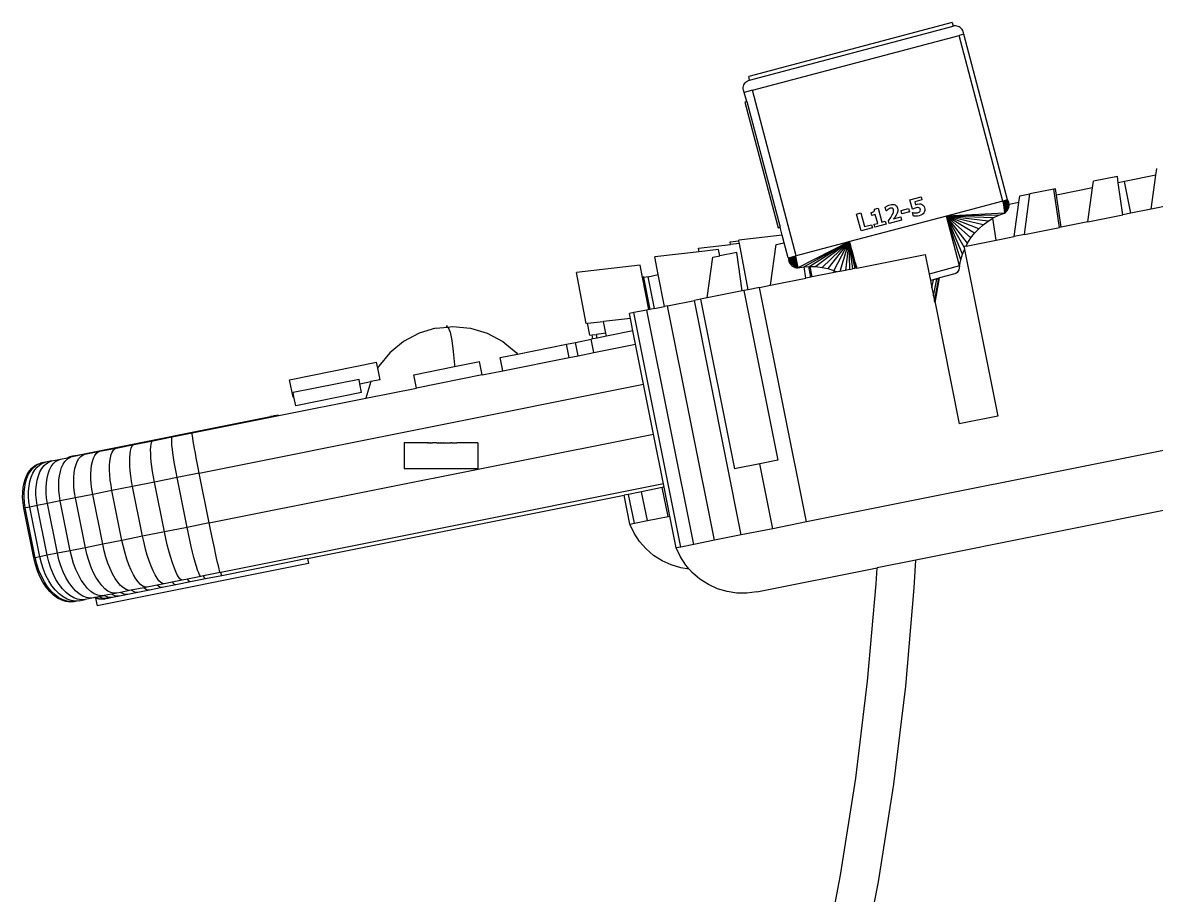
# Model space of a CAD drawing. Header units: centimetres. Extents: x 127 to 455, y 35 to 178.
# Drawn here: x 321.17 to 349.69, y 108.38 to 130.35 of the extents above; entities that cross this region are included whole.
import ezdxf

# ---------------------------------------------------------------- set-up
doc = ezdxf.new("R2010")
doc.units = ezdxf.units.CM
doc.layers.add('Edges', color=7, linetype='Continuous')

# ---------------------------------------------------------------- blocks, each defined once
blk = doc.blocks.new('Philips+Ultrasound+ls')
at = {"layer": 'Edges'}
for p, q in [((-34.045, 26.276), (-39.163, 24.919)), ((-34.045, 26.276), (-34.021, 26.186)), ((-39.139, 24.829), (-34.021, 26.186)), ((-33.99, 26.192), (-34.021, 26.186)), ((-33.958, 26.193), (-33.99, 26.192)), ((-33.925, 26.189), (-33.958, 26.193)), ((-33.894, 26.181), (-33.925, 26.189)), ((-33.865, 26.168), (-33.894, 26.181)), ((-33.752, 25.984), (-33.871, 25.953)), ((-33.838, 26.151), (-33.865, 26.168)), ((-33.813, 26.129), (-33.838, 26.151)), ((-33.792, 26.105), (-33.813, 26.129)), ((-33.776, 26.077), (-33.792, 26.105)), ((-33.763, 26.048), (-33.776, 26.077)), ((-33.755, 26.016), (-33.763, 26.048)), ((-33.752, 25.984), (-33.755, 26.016)), ((-32.649, 21.817), (-33.752, 25.984)), ((-39.069, 24.575), (-33.871, 25.953)), ((-32.767, 21.786), (-33.871, 25.953)), ((-39.198, 24.804), (-39.169, 24.819)), ((-39.169, 24.819), (-39.139, 24.829)), ((-39.139, 24.829), (-39.163, 24.919)), ((-39.299, 24.613), (-39.298, 24.646)), ((-39.295, 24.581), (-39.299, 24.613)), ((-39.298, 24.646), (-39.292, 24.677)), ((-39.286, 24.55), (-39.295, 24.581)), ((-39.292, 24.677), (-39.281, 24.708)), ((-39.273, 24.521), (-39.286, 24.55)), ((-39.281, 24.708), (-39.266, 24.736)), ((-39.069, 24.575), (-39.273, 24.521)), ((-39.266, 24.736), (-39.247, 24.762)), ((-39.247, 24.762), (-39.224, 24.785)), ((-39.224, 24.785), (-39.198, 24.804)), ((-37.965, 20.408), (-39.069, 24.575)), ((-39.212, 24.289), (-39.273, 24.521)), ((-39.212, 24.289), (-39.256, 24.278)), ((-39.256, 24.278), (-38.417, 21.113)), ((-39.212, 24.289), (-38.373, 21.125)), ((-28.918, 22.437), (-28.895, 22.607)), ((-30.514, 22.118), (-30.491, 22.287)), ((-29.887, 22.408), (-30.491, 22.287)), ((-29.864, 22.248), (-29.887, 22.408)), ((-29.709, 22.279), (-29.864, 22.248)), ((-29.747, 21.439), (-29.864, 22.248)), ((-28.918, 22.437), (-29.709, 22.279)), ((-29.549, 21.478), (-29.709, 22.279)), ((-29.037, 21.581), (-28.918, 22.437)), ((-32.34, 21.914), (-32.088, 21.965)), ((-32.227, 20.943), (-32.088, 21.965)), ((-32.088, 21.965), (-32.087, 21.968)), ((-31.483, 22.089), (-32.087, 21.968)), ((-31.482, 22.086), (-31.483, 22.089)), ((-31.443, 22.094), (-31.482, 22.086)), ((-31.343, 21.119), (-31.482, 22.086)), ((-31.42, 21.937), (-31.443, 22.094)), ((-30.514, 22.118), (-31.42, 21.937)), ((-30.631, 21.262), (-30.514, 22.118)), ((-35.674, 21.665), (-35.638, 21.682)), ((-35.638, 21.682), (-35.602, 21.694)), ((-35.602, 21.694), (-35.566, 21.701)), ((-35.566, 21.701), (-35.534, 21.703)), ((-35.534, 21.703), (-35.505, 21.699)), ((-35.505, 21.699), (-35.479, 21.691)), ((-35.479, 21.691), (-35.457, 21.677)), ((-35.107, 21.818), (-34.825, 21.893)), ((-35.043, 21.579), (-35.107, 21.818)), ((-34.804, 21.813), (-34.985, 21.764)), ((-34.985, 21.764), (-34.966, 21.694)), ((-34.966, 21.694), (-34.945, 21.7)), ((-34.945, 21.7), (-34.927, 21.705)), ((-34.927, 21.705), (-34.869, 21.714)), ((-34.869, 21.714), (-34.842, 21.713)), ((-34.842, 21.713), (-34.818, 21.708)), ((-34.825, 21.893), (-34.804, 21.813)), ((-34.818, 21.708), (-34.791, 21.695)), ((-34.791, 21.695), (-34.769, 21.676)), ((-32.767, 21.786), (-34.188, 21.409)), ((-32.786, 21.781), (-32.806, 21.776)), ((-32.767, 21.786), (-32.786, 21.781)), ((-32.649, 21.817), (-32.767, 21.786)), ((-32.757, 21.783), (-32.767, 21.786)), ((-32.762, 21.778), (-32.767, 21.786)), ((-32.762, 21.778), (-32.758, 21.777)), ((-32.657, 21.548), (-32.762, 21.778)), ((-32.678, 21.524), (-32.762, 21.778)), ((-32.64, 21.575), (-32.762, 21.778)), ((-32.701, 21.502), (-32.762, 21.778)), ((-32.762, 21.778), (-32.727, 21.484)), ((-32.758, 21.777), (-32.757, 21.783)), ((-32.627, 21.604), (-32.758, 21.777)), ((-32.618, 21.634), (-32.758, 21.777)), ((-32.757, 21.783), (-32.749, 21.783)), ((-32.612, 21.666), (-32.757, 21.783)), ((-32.632, 21.79), (-32.749, 21.783)), ((-32.621, 21.76), (-32.749, 21.783)), ((-32.735, 21.774), (-32.749, 21.783)), ((-32.735, 21.774), (-32.621, 21.76)), ((-32.611, 21.697), (-32.735, 21.774)), ((-32.614, 21.729), (-32.735, 21.774)), ((-32.632, 21.79), (-32.649, 21.817)), ((-32.621, 21.76), (-32.632, 21.79)), ((-32.614, 21.729), (-32.621, 21.76)), ((-32.611, 21.697), (-32.614, 21.729)), ((-32.612, 21.666), (-32.611, 21.697)), ((-32.362, 21.749), (-32.611, 21.697)), ((-32.479, 20.892), (-32.362, 21.749)), ((-32.362, 21.749), (-32.34, 21.914)), ((-31.304, 21.127), (-31.42, 21.937)), ((-28.543, 21.679), (-29.037, 21.581)), ((-34.188, 21.409), (-36.62, 20.765)), ((-36.446, 21.459), (-36.339, 21.487)), ((-36.332, 21.034), (-36.446, 21.459)), ((-36.339, 21.487), (-36.247, 21.143)), ((-36.085, 21.495), (-36.046, 21.508)), ((-36.066, 21.425), (-36.085, 21.495)), ((-35.977, 21.449), (-36.066, 21.425)), ((-36.046, 21.508), (-36.017, 21.524)), ((-36.017, 21.524), (-36.007, 21.536)), ((-36.007, 21.536), (-36.001, 21.548)), ((-36.001, 21.548), (-35.999, 21.563)), ((-36, 21.579), (-35.907, 21.604)), ((-35.999, 21.563), (-36, 21.579)), ((-35.916, 21.225), (-35.977, 21.449)), ((-35.907, 21.604), (-35.813, 21.252)), ((-35.725, 21.632), (-35.674, 21.665)), ((-35.7, 21.539), (-35.725, 21.632)), ((-35.692, 21.542), (-35.7, 21.539)), ((-35.679, 21.556), (-35.692, 21.542)), ((-35.658, 21.576), (-35.679, 21.556)), ((-35.632, 21.594), (-35.658, 21.576)), ((-35.602, 21.606), (-35.632, 21.594)), ((-35.573, 21.61), (-35.602, 21.606)), ((-35.59, 21.371), (-35.549, 21.439)), ((-35.548, 21.604), (-35.573, 21.61)), ((-35.549, 21.439), (-35.53, 21.477)), ((-35.53, 21.588), (-35.548, 21.604)), ((-35.519, 21.563), (-35.53, 21.588)), ((-35.53, 21.477), (-35.519, 21.508)), ((-35.515, 21.536), (-35.519, 21.563)), ((-35.519, 21.508), (-35.515, 21.536)), ((-35.45, 21.435), (-35.488, 21.376)), ((-35.457, 21.677), (-35.439, 21.658)), ((-35.426, 21.484), (-35.45, 21.435)), ((-35.439, 21.658), (-35.425, 21.634)), ((-35.412, 21.528), (-35.426, 21.484)), ((-35.425, 21.634), (-35.415, 21.606)), ((-35.415, 21.606), (-35.409, 21.568)), ((-35.409, 21.568), (-35.412, 21.528)), ((-35.327, 21.547), (-35.138, 21.597)), ((-35.306, 21.467), (-35.327, 21.547)), ((-35.116, 21.518), (-35.306, 21.467)), ((-35.138, 21.597), (-35.116, 21.518)), ((-35.034, 21.581), (-35.043, 21.579)), ((-35.041, 21.497), (-35.031, 21.5)), ((-35.016, 21.404), (-35.041, 21.497)), ((-34.997, 21.6), (-35.034, 21.581)), ((-35.031, 21.5), (-35.01, 21.494)), ((-34.955, 21.402), (-35.016, 21.404)), ((-35.01, 21.494), (-34.981, 21.489)), ((-34.953, 21.616), (-34.997, 21.6)), ((-34.981, 21.489), (-34.947, 21.488)), ((-34.916, 21.406), (-34.955, 21.402)), ((-34.917, 21.622), (-34.953, 21.616)), ((-34.947, 21.488), (-34.912, 21.493)), ((-34.897, 21.623), (-34.917, 21.622)), ((-34.871, 21.416), (-34.916, 21.406)), ((-34.912, 21.493), (-34.877, 21.507)), ((-34.878, 21.619), (-34.897, 21.623)), ((-34.858, 21.606), (-34.878, 21.619)), ((-34.877, 21.507), (-34.861, 21.517)), ((-34.83, 21.43), (-34.871, 21.416)), ((-34.861, 21.517), (-34.85, 21.53)), ((-34.85, 21.596), (-34.858, 21.606)), ((-34.845, 21.582), (-34.85, 21.596)), ((-34.85, 21.53), (-34.842, 21.553)), ((-34.842, 21.553), (-34.845, 21.582)), ((-34.798, 21.447), (-34.83, 21.43)), ((-34.773, 21.468), (-34.798, 21.447)), ((-34.754, 21.493), (-34.773, 21.468)), ((-34.769, 21.676), (-34.751, 21.649)), ((-34.74, 21.52), (-34.754, 21.493)), ((-34.751, 21.649), (-34.738, 21.615)), ((-34.733, 21.551), (-34.74, 21.52)), ((-34.738, 21.615), (-34.733, 21.582)), ((-34.733, 21.582), (-34.733, 21.551)), ((-32.727, 21.484), (-34.188, 21.409)), ((-32.87, 21.43), (-34.188, 21.409)), ((-33.139, 21.284), (-34.188, 21.409)), ((-33.376, 21.09), (-34.188, 21.409)), ((-33.48, 20.978), (-34.188, 21.409)), ((-33.573, 20.857), (-34.188, 21.409)), ((-33.262, 21.192), (-34.188, 21.409)), ((-33.655, 20.728), (-34.188, 21.409)), ((-33.008, 21.363), (-34.188, 21.409)), ((-33.743, 20.624), (-34.188, 21.409)), ((-33.782, 20.449), (-34.188, 21.409)), ((-33.825, 20.303), (-34.188, 21.409)), ((-33.855, 20.152), (-34.188, 21.409)), ((-33.008, 21.363), (-32.87, 21.43)), ((-32.87, 21.43), (-32.727, 21.484)), ((-32.727, 21.484), (-32.701, 21.502)), ((-32.701, 21.502), (-32.678, 21.524)), ((-32.678, 21.524), (-32.657, 21.548)), ((-32.657, 21.548), (-32.64, 21.575)), ((-32.64, 21.575), (-32.627, 21.604)), ((-32.627, 21.604), (-32.618, 21.634)), ((-32.618, 21.634), (-32.612, 21.666)), ((-30.631, 21.262), (-29.747, 21.439)), ((-29.549, 21.478), (-29.747, 21.439)), ((-29.037, 21.581), (-29.549, 21.478)), ((-38.417, 21.113), (-38.373, 21.125)), ((-38.321, 20.927), (-38.373, 21.125)), ((-36.049, 21.11), (-36.332, 21.034)), ((-36.247, 21.143), (-36.07, 21.191)), ((-36.07, 21.191), (-36.049, 21.11)), ((-36.006, 21.201), (-35.916, 21.225)), ((-35.986, 21.126), (-36.006, 21.201)), ((-35.705, 21.202), (-35.986, 21.126)), ((-35.813, 21.252), (-35.725, 21.276)), ((-35.725, 21.276), (-35.705, 21.202)), ((-35.645, 21.292), (-35.59, 21.371)), ((-35.627, 21.223), (-35.645, 21.292)), ((-35.314, 21.306), (-35.627, 21.223)), ((-35.516, 21.338), (-35.336, 21.387)), ((-35.488, 21.376), (-35.516, 21.338)), ((-35.336, 21.387), (-35.314, 21.306)), ((-33.376, 21.09), (-33.262, 21.192)), ((-33.262, 21.192), (-33.139, 21.284)), ((-33.139, 21.284), (-33.019, 21.356)), ((-33.019, 21.356), (-33.008, 21.363)), ((-32.939, 20.8), (-33.019, 21.356)), ((-32.227, 20.943), (-31.343, 21.119)), ((-31.304, 21.127), (-31.343, 21.119)), ((-30.631, 21.262), (-31.304, 21.127)), ((-38.321, 20.927), (-39.413, 20.803)), ((-38.269, 20.732), (-38.321, 20.927)), ((-33.655, 20.728), (-33.573, 20.857)), ((-33.573, 20.857), (-33.48, 20.978)), ((-33.48, 20.978), (-33.376, 21.09)), ((-32.939, 20.8), (-32.479, 20.892)), ((-32.227, 20.943), (-32.479, 20.892)), ((-40.429, 20.6), (-39.619, 20.692)), ((-40.412, 20.507), (-40.429, 20.6)), ((-39.918, 20.563), (-40.412, 20.507)), ((-39.888, 20.408), (-39.918, 20.563)), ((-39.632, 20.759), (-39.41, 20.784)), ((-39.619, 20.692), (-39.632, 20.759)), ((-39.397, 20.717), (-39.619, 20.692)), ((-39.41, 20.784), (-39.413, 20.803)), ((-39.397, 20.717), (-39.41, 20.784)), ((-39.174, 19.553), (-39.397, 20.717)), ((-38.612, 19.666), (-38.472, 20.691)), ((-38.472, 20.691), (-38.269, 20.732)), ((-38.169, 20.354), (-38.269, 20.732)), ((-36.642, 20.759), (-37.965, 20.408)), ((-36.642, 20.759), (-37.926, 20.106)), ((-36.642, 20.759), (-37.77, 20.13)), ((-36.642, 20.759), (-37.622, 20.14)), ((-36.642, 20.759), (-37.469, 20.136)), ((-36.642, 20.759), (-37.317, 20.117)), ((-36.642, 20.759), (-37.168, 20.085)), ((-36.642, 20.759), (-37.022, 20.039)), ((-36.642, 20.759), (-36.87, 20.014)), ((-36.642, 20.759), (-36.729, 20.042)), ((-36.62, 20.765), (-36.642, 20.759)), ((-36.642, 20.759), (-36.624, 20.063)), ((-36.642, 20.759), (-36.547, 20.079)), ((-36.633, 20.726), (-36.642, 20.759)), ((-36.63, 20.725), (-36.642, 20.759)), ((-36.633, 20.726), (-36.63, 20.725)), ((-36.454, 20.097), (-36.633, 20.726)), ((-36.51, 20.349), (-36.633, 20.726)), ((-36.633, 20.726), (-36.492, 20.09)), ((-36.565, 20.557), (-36.633, 20.726)), ((-36.45, 20.098), (-36.633, 20.726)), ((-36.538, 20.453), (-36.633, 20.726)), ((-36.482, 20.244), (-36.633, 20.726)), ((-36.625, 20.724), (-36.63, 20.725)), ((-36.625, 20.724), (-36.609, 20.721)), ((-36.593, 20.661), (-36.625, 20.724)), ((-36.609, 20.721), (-36.62, 20.765)), ((-36.593, 20.661), (-36.609, 20.721)), ((-36.565, 20.557), (-36.593, 20.661)), ((-36.538, 20.453), (-36.565, 20.557)), ((-33.782, 20.449), (-33.733, 20.571)), ((-33.695, 20.649), (-33.746, 20.639)), ((-33.746, 20.639), (-33.743, 20.624)), ((-33.743, 20.624), (-33.733, 20.571)), ((-33.733, 20.571), (-32.893, 16.371)), ((-33.695, 20.649), (-32.939, 20.8)), ((-33.695, 20.649), (-33.655, 20.728)), ((-40.412, 20.507), (-41.522, 20.381)), ((-41.436, 19.934), (-41.522, 20.381)), ((-40.208, 19.347), (-40.068, 20.372)), ((-40.068, 20.372), (-39.888, 20.408)), ((-39.464, 20.493), (-39.888, 20.408)), ((-39.324, 19.523), (-39.464, 20.493)), ((-38.169, 20.354), (-38.161, 20.356)), ((-38.161, 20.356), (-38.034, 20.39)), ((-38.161, 20.356), (-38.16, 20.325)), ((-38.034, 20.39), (-38.16, 20.325)), ((-38.16, 20.325), (-38.155, 20.293)), ((-37.987, 20.402), (-38.155, 20.293)), ((-38.146, 20.263), (-38.155, 20.293)), ((-37.987, 20.402), (-38.146, 20.263)), ((-38.133, 20.234), (-38.146, 20.263)), ((-37.987, 20.402), (-38.133, 20.234)), ((-37.987, 20.402), (-38.116, 20.207)), ((-37.987, 20.402), (-38.096, 20.182)), ((-37.987, 20.402), (-38.073, 20.161)), ((-37.987, 20.402), (-38.047, 20.142)), ((-38.034, 20.39), (-37.987, 20.402)), ((-38.002, 20.273), (-38.005, 20.246)), ((-37.987, 20.402), (-38.002, 20.273)), ((-38.002, 20.273), (-37.988, 20.243)), ((-37.987, 20.402), (-37.988, 20.243)), ((-37.987, 20.402), (-37.965, 20.408)), ((-37.987, 20.402), (-37.926, 20.106)), ((-37.987, 20.402), (-37.958, 20.109)), ((-36.51, 20.349), (-36.538, 20.453)), ((-36.482, 20.244), (-36.51, 20.349)), ((-36.444, 20.099), (-34.719, 20.444)), ((-34.719, 20.444), (-34.62, 19.95)), ((-33.855, 20.152), (-33.825, 20.303)), ((-33.825, 20.303), (-33.782, 20.449)), ((-41.889, 20.169), (-43.493, 19.987)), ((-43.248, 18.706), (-43.493, 19.987)), ((-41.833, 19.873), (-41.889, 20.169)), ((-38.133, 20.234), (-38.116, 20.207)), ((-38.116, 20.207), (-38.096, 20.182)), ((-38.096, 20.182), (-38.073, 20.161)), ((-38.073, 20.161), (-38.047, 20.142)), ((-38.047, 20.142), (-38.019, 20.127)), ((-38.01, 20.205), (-38.019, 20.127)), ((-38.019, 20.127), (-37.989, 20.116)), ((-38.005, 20.246), (-38.01, 20.205)), ((-37.989, 20.116), (-38.01, 20.205)), ((-37.988, 20.198), (-38.005, 20.246)), ((-37.988, 20.198), (-37.989, 20.116)), ((-37.989, 20.116), (-37.958, 20.109)), ((-37.988, 20.243), (-37.988, 20.198)), ((-37.958, 20.109), (-37.926, 20.106)), ((-37.926, 20.106), (-37.775, 20.13)), ((-37.775, 20.13), (-37.77, 20.13)), ((-37.77, 20.13), (-37.647, 20.138)), ((-37.728, 19.843), (-37.77, 20.13)), ((-37.647, 20.138), (-37.622, 20.14)), ((-37.595, 19.869), (-37.647, 20.138)), ((-37.622, 20.14), (-37.614, 20.14)), ((-37.563, 19.875), (-37.614, 20.14)), ((-37.614, 20.14), (-37.469, 20.136)), ((-37.016, 19.985), (-37.563, 19.875)), ((-37.469, 20.136), (-37.317, 20.117)), ((-37.317, 20.117), (-37.168, 20.085)), ((-37.168, 20.085), (-37.022, 20.039)), ((-37.022, 20.039), (-37.009, 20.034)), ((-37.016, 19.985), (-37.009, 20.034)), ((-36.932, 20.002), (-37.016, 19.985)), ((-37.009, 20.034), (-36.932, 20.002)), ((-36.87, 20.014), (-36.932, 20.002)), ((-36.729, 20.042), (-36.87, 20.014)), ((-36.624, 20.063), (-36.729, 20.042)), ((-36.624, 20.063), (-36.547, 20.079)), ((-36.492, 20.09), (-36.547, 20.079)), ((-36.454, 20.097), (-36.492, 20.09)), ((-36.482, 20.244), (-36.444, 20.099)), ((-36.45, 20.098), (-36.454, 20.097)), ((-36.444, 20.099), (-36.45, 20.098)), ((-33.855, 20.152), (-34.62, 19.95)), ((-33.921, 19.987), (-33.949, 19.964)), ((-33.897, 20.017), (-33.921, 19.987)), ((-33.878, 20.056), (-33.897, 20.017)), ((-33.864, 20.101), (-33.878, 20.056)), ((-33.855, 20.152), (-33.864, 20.101)), ((-41.8, 19.877), (-41.833, 19.873)), ((-41.675, 19.053), (-41.833, 19.873)), ((-41.797, 19.862), (-41.8, 19.877)), ((-41.693, 19.882), (-41.797, 19.862)), ((-41.643, 19.059), (-41.797, 19.862)), ((-41.693, 19.882), (-41.436, 19.934)), ((-41.533, 19.081), (-41.693, 19.882)), ((-41.282, 19.132), (-41.436, 19.934)), ((-38.612, 19.666), (-37.728, 19.843)), ((-37.595, 19.869), (-37.728, 19.843)), ((-37.563, 19.875), (-37.595, 19.869)), ((-34.62, 19.95), (-34.588, 19.79)), ((-34.555, 19.799), (-34.588, 19.79)), ((-34.588, 19.79), (-34.551, 19.604)), ((-34.382, 19.845), (-34.555, 19.799)), ((-34.514, 19.802), (-34.555, 19.799)), ((-34.551, 19.604), (-34.514, 19.802)), ((-34.432, 19.821), (-34.514, 19.802)), ((-34.51, 19.401), (-34.432, 19.821)), ((-34.484, 19.27), (-34.377, 19.846)), ((-34.474, 19.223), (-34.358, 19.851)), ((-34.382, 19.845), (-34.432, 19.821)), ((-34.377, 19.846), (-34.382, 19.845)), ((-34.358, 19.851), (-34.377, 19.846)), ((-33.98, 19.951), (-34.358, 19.851)), ((-33.949, 19.964), (-33.98, 19.951)), ((-39.324, 19.523), (-40.208, 19.347)), ((-39.284, 19.531), (-39.324, 19.523)), ((-39.174, 19.553), (-39.284, 19.531)), ((-39.284, 19.531), (-38.431, 15.264)), ((-38.891, 19.61), (-39.174, 19.553)), ((-38.891, 19.61), (-38.612, 19.666)), ((-37.711, 13.711), (-38.891, 19.61)), ((-34.551, 19.604), (-34.51, 19.401)), ((-34.51, 19.401), (-34.484, 19.27)), ((-41.533, 19.081), (-41.282, 19.132)), ((-41.206, 19.147), (-41.282, 19.132)), ((-41.206, 19.147), (-40.528, 19.283)), ((-40.026, 13.248), (-41.206, 19.147)), ((-40.371, 19.314), (-40.528, 19.283)), ((-39.348, 13.383), (-40.528, 19.283)), ((-40.208, 19.347), (-40.371, 19.314)), ((-40.371, 19.314), (-39.518, 15.046)), ((-34.484, 19.27), (-34.474, 19.223)), ((-34.474, 19.223), (-33.865, 16.177)), ((-42.14, 18.832), (-42.815, 18.755)), ((-42.053, 18.978), (-42.165, 18.955)), ((-42.14, 18.832), (-42.165, 18.955)), ((-42.077, 18.517), (-42.14, 18.832)), ((-41.726, 19.043), (-42.053, 18.978)), ((-40.873, 13.078), (-42.053, 18.978)), ((-41.675, 19.053), (-41.726, 19.043)), ((-40.546, 13.144), (-41.726, 19.043)), ((-41.643, 19.059), (-41.675, 19.053)), ((-41.533, 19.081), (-41.643, 19.059)), ((-47.038, 18.586), (-47.457, 18.458)), ((-47.022, 18.587), (-46.743, 18.614)), ((-46.749, 18.644), (-46.771, 18.639)), ((-46.771, 18.639), (-46.745, 18.621)), ((-46.745, 18.621), (-46.749, 18.644)), ((-46.743, 18.614), (-46.745, 18.621)), ((-46.745, 18.621), (-46.737, 18.616)), ((-46.743, 18.614), (-46.737, 18.616)), ((-46.737, 18.616), (-46.602, 18.629)), ((-46.737, 18.616), (-46.722, 18.605)), ((-46.722, 18.605), (-46.676, 18.484)), ((-46.602, 18.629), (-46.161, 18.587)), ((-46.161, 18.587), (-45.739, 18.46)), ((-43.248, 18.706), (-43.215, 18.709)), ((-43.215, 18.709), (-42.815, 18.755)), ((-43.158, 18.413), (-43.215, 18.709)), ((-42.759, 18.459), (-42.815, 18.755)), ((-47.457, 18.458), (-47.848, 18.25)), ((-46.676, 18.484), (-46.633, 18.281)), ((-46.633, 18.281), (-46.595, 18.004)), ((-45.739, 18.46), (-45.351, 18.253)), ((-43.521, 18.228), (-43.122, 18.307)), ((-43.158, 18.413), (-43.103, 18.419)), ((-43.083, 18.315), (-43.122, 18.307)), ((-43.056, 17.974), (-43.122, 18.307)), ((-43.103, 18.419), (-42.99, 18.432)), ((-43.083, 18.315), (-43.103, 18.419)), ((-42.971, 18.338), (-43.083, 18.315)), ((-42.759, 18.459), (-42.99, 18.432)), ((-42.971, 18.338), (-42.99, 18.432)), ((-42.744, 18.383), (-42.971, 18.338)), ((-42.744, 18.383), (-42.759, 18.459)), ((-42.077, 18.517), (-42.744, 18.383)), ((-42.01, 18.183), (-42.077, 18.517)), ((-48.189, 17.97), (-48.467, 17.63)), ((-47.848, 18.25), (-48.189, 17.97)), ((-46.595, 18.004), (-46.564, 17.665)), ((-45.351, 18.253), (-45.014, 17.975)), ((-45.014, 17.975), (-44.983, 17.935)), ((-44.983, 17.935), (-43.75, 18.182)), ((-43.75, 18.182), (-43.521, 18.228)), ((-43.683, 17.849), (-43.75, 18.182)), ((-43.454, 17.894), (-43.521, 18.228)), ((-43.454, 17.894), (-43.056, 17.974)), ((-43.056, 17.974), (-42.01, 18.183)), ((-41.808, 17.174), (-42.01, 18.183)), ((-50.712, 17.291), (-48.525, 17.728)), ((-48.495, 17.578), (-48.525, 17.728)), ((-46.562, 17.62), (-45.931, 17.746)), ((-45.864, 17.412), (-45.931, 17.746)), ((-45.416, 17.849), (-44.983, 17.935)), ((-45.35, 17.515), (-45.416, 17.849)), ((-45.35, 17.515), (-43.683, 17.849)), ((-43.683, 17.849), (-43.454, 17.894)), ((-48.467, 17.63), (-48.495, 17.578)), ((-48.437, 17.288), (-48.495, 17.578)), ((-47.587, 17.415), (-46.562, 17.62)), ((-47.521, 17.081), (-47.587, 17.415)), ((-45.864, 17.412), (-47.521, 17.081)), ((-46.564, 17.665), (-46.562, 17.62)), ((-45.864, 17.412), (-45.35, 17.515)), ((-52.986, 14.939), (-41.808, 17.174)), ((-50.623, 16.851), (-50.712, 17.291)), ((-48.966, 17.299), (-50.623, 16.967)), ((-48.944, 17.187), (-48.966, 17.299)), ((-48.944, 17.187), (-48.672, 17.241)), ((-48.9, 16.965), (-48.944, 17.187)), ((-48.672, 17.241), (-48.792, 16.827)), ((-48.437, 17.288), (-48.672, 17.241)), ((-41.558, 15.921), (-41.808, 17.174)), ((-50.603, 16.855), (-50.623, 16.967)), ((-50.623, 16.851), (-50.603, 16.855)), ((-50.556, 16.634), (-50.603, 16.855)), ((-48.9, 16.965), (-50.556, 16.634)), ((-48.792, 16.827), (-47.521, 17.081)), ((-50.98, 16.389), (-48.792, 16.827)), ((-56.094, 15.382), (-51.191, 16.362)), ((-53.167, 15.952), (-50.98, 16.389)), ((-51.13, 16.372), (-51.191, 16.362)), ((-51.11, 16.378), (-51.13, 16.372)), ((-51.045, 16.389), (-51.11, 16.378)), ((-50.98, 16.389), (-51.045, 16.389)), ((-32.893, 16.371), (-33.865, 16.177)), ((-54.626, 15.66), (-54.154, 15.755)), ((-54.2, 15.666), (-54.188, 15.712)), ((-54.188, 15.712), (-54.173, 15.742)), ((-54.173, 15.742), (-54.154, 15.755)), ((-54.154, 15.755), (-53.665, 15.852)), ((-53.68, 15.769), (-53.679, 15.814)), ((-53.678, 15.709), (-53.68, 15.769)), ((-53.679, 15.814), (-53.673, 15.842)), ((-53.672, 15.635), (-53.678, 15.709)), ((-53.673, 15.842), (-53.665, 15.852)), ((-53.665, 15.852), (-53.167, 15.952)), ((-53.168, 15.943), (-53.167, 15.952)), ((-53.165, 15.916), (-53.168, 15.943)), ((-53.159, 15.874), (-53.165, 15.916)), ((-53.15, 15.815), (-53.159, 15.874)), ((-53.138, 15.741), (-53.15, 15.815)), ((-53.122, 15.654), (-53.138, 15.741)), ((-52.735, 13.685), (-41.558, 15.921)), ((-47.834, 15.702), (-47.834, 15.047)), ((-47.262, 15.702), (-47.834, 15.702)), ((-47.246, 15.702), (-47.262, 15.702)), ((-47.246, 15.702), (-47.231, 15.702)), ((-47.225, 15.702), (-47.231, 15.702)), ((-47.217, 15.702), (-47.225, 15.702)), ((-47.217, 15.702), (-47.18, 15.702)), ((-47.18, 15.702), (-47.165, 15.702)), ((-47.156, 15.702), (-47.165, 15.702)), ((-47.156, 15.702), (-47.115, 15.702)), ((-47.044, 15.702), (-47.115, 15.702)), ((-47.017, 15.702), (-47.044, 15.702)), ((-47.017, 15.702), (-46.969, 15.702)), ((-46.963, 15.702), (-46.969, 15.702)), ((-46.957, 15.702), (-46.963, 15.702)), ((-46.957, 15.702), (-46.933, 15.702)), ((-46.933, 15.702), (-46.908, 15.702)), ((-46.903, 15.702), (-46.908, 15.702)), ((-46.903, 15.702), (-46.857, 15.702)), ((-46.857, 15.702), (-46.853, 15.702)), ((-46.844, 15.702), (-46.853, 15.702)), ((-46.839, 15.702), (-46.844, 15.702)), ((-46.844, 15.702), (-46.837, 15.702)), ((-46.837, 15.702), (-46.839, 15.702)), ((-46.837, 15.702), (-46.817, 15.702)), ((-46.817, 15.702), (-46.808, 15.702)), ((-46.808, 15.702), (-46.727, 15.702)), ((-46.727, 15.702), (-46.721, 15.702)), ((-46.721, 15.702), (-46.711, 15.702)), ((-46.711, 15.702), (-46.674, 15.702)), ((-46.674, 15.702), (-46.657, 15.702)), ((-46.649, 15.702), (-46.657, 15.702)), ((-46.631, 15.702), (-46.649, 15.702)), ((-46.631, 15.702), (-46.603, 15.702)), ((-46.603, 15.702), (-46.589, 15.702)), ((-46.589, 15.702), (-46.561, 15.702)), ((-46.561, 15.702), (-46.553, 15.702)), ((-46.553, 15.702), (-46.538, 15.702)), ((-46.538, 15.702), (-46.521, 15.702)), ((-46.521, 15.702), (-46.512, 15.702)), ((-46.512, 15.702), (-46.507, 15.702)), ((-46.457, 15.702), (-46.507, 15.702)), ((-45.981, 15.702), (-46.457, 15.702)), ((-45.981, 15.702), (-45.981, 15.047)), ((-41.307, 14.668), (-41.558, 15.921)), ((-27.363, 15.78), (-37.711, 13.711)), ((-55.863, 15.413), (-56.215, 15.342)), ((-55.918, 15.393), (-55.863, 15.413)), ((-55.863, 15.413), (-55.488, 15.488)), ((-55.616, 15.382), (-55.578, 15.434)), ((-55.578, 15.434), (-55.535, 15.469)), ((-55.535, 15.469), (-55.488, 15.488)), ((-55.488, 15.488), (-55.073, 15.571)), ((-55.22, 15.325), (-55.201, 15.405)), ((-55.201, 15.405), (-55.176, 15.47)), ((-55.176, 15.47), (-55.146, 15.52)), ((-55.146, 15.52), (-55.112, 15.554)), ((-55.112, 15.554), (-55.073, 15.571)), ((-55.073, 15.571), (-54.626, 15.66)), ((-54.734, 15.332), (-54.728, 15.423)), ((-54.728, 15.423), (-54.717, 15.502)), ((-54.717, 15.502), (-54.701, 15.565)), ((-54.701, 15.565), (-54.68, 15.613)), ((-54.68, 15.613), (-54.655, 15.645)), ((-54.655, 15.645), (-54.626, 15.66)), ((-54.21, 15.527), (-54.207, 15.604)), ((-54.208, 15.437), (-54.21, 15.527)), ((-54.202, 15.335), (-54.208, 15.437)), ((-54.207, 15.604), (-54.2, 15.666)), ((-53.663, 15.546), (-53.672, 15.635)), ((-53.65, 15.446), (-53.663, 15.546)), ((-53.634, 15.335), (-53.65, 15.446)), ((-53.104, 15.555), (-53.122, 15.654)), ((-53.084, 15.445), (-53.104, 15.555)), ((-53.061, 15.326), (-53.084, 15.445)), ((-57.2, 15.066), (-57.132, 15.123)), ((-57.166, 15.072), (-57.098, 15.13)), ((-57.132, 15.123), (-57.058, 15.165)), ((-57.098, 15.13), (-57.025, 15.171)), ((-57.062, 15.093), (-56.997, 15.15)), ((-57.058, 15.165), (-57.025, 15.171)), ((-57.025, 15.171), (-56.979, 15.189)), ((-56.997, 15.15), (-56.94, 15.188)), ((-56.947, 15.196), (-56.979, 15.189)), ((-56.979, 15.189), (-56.973, 15.182)), ((-56.948, 15.055), (-56.892, 15.127)), ((-56.851, 15.215), (-56.947, 15.196)), ((-56.947, 15.196), (-56.94, 15.188)), ((-56.94, 15.188), (-56.928, 15.191)), ((-56.928, 15.191), (-56.851, 15.215)), ((-56.892, 15.127), (-56.83, 15.184)), ((-56.694, 15.247), (-56.851, 15.215)), ((-56.83, 15.184), (-56.762, 15.224)), ((-56.762, 15.224), (-56.694, 15.247)), ((-56.709, 15.103), (-56.658, 15.174)), ((-56.694, 15.247), (-56.476, 15.29)), ((-56.658, 15.174), (-56.6, 15.229)), ((-56.6, 15.229), (-56.537, 15.269)), ((-56.537, 15.269), (-56.476, 15.29)), ((-56.476, 15.29), (-56.299, 15.325)), ((-56.449, 15.079), (-56.41, 15.163)), ((-56.41, 15.163), (-56.364, 15.233)), ((-56.364, 15.233), (-56.311, 15.287)), ((-56.311, 15.287), (-56.254, 15.325)), ((-56.239, 15.35), (-56.299, 15.325)), ((-56.215, 15.342), (-56.299, 15.325)), ((-56.254, 15.325), (-56.215, 15.342)), ((-56.175, 15.365), (-56.239, 15.35)), ((-56.154, 15.367), (-56.175, 15.365)), ((-56.094, 15.382), (-56.154, 15.367)), ((-56.113, 15.056), (-56.087, 15.152)), ((-56.087, 15.152), (-56.054, 15.234)), ((-56.054, 15.234), (-56.015, 15.303)), ((-56.015, 15.303), (-55.969, 15.356)), ((-55.969, 15.356), (-55.918, 15.393)), ((-55.708, 15.034), (-55.695, 15.14)), ((-55.695, 15.14), (-55.675, 15.234)), ((-55.675, 15.234), (-55.649, 15.315)), ((-55.649, 15.315), (-55.616, 15.382)), ((-55.241, 15.014), (-55.24, 15.128)), ((-55.24, 15.128), (-55.233, 15.232)), ((-55.233, 15.232), (-55.22, 15.325)), ((-54.735, 15.229), (-54.734, 15.332)), ((-54.731, 15.116), (-54.735, 15.229)), ((-54.192, 15.223), (-54.202, 15.335)), ((-54.178, 15.103), (-54.192, 15.223)), ((-53.615, 15.216), (-53.634, 15.335)), ((-53.594, 15.09), (-53.615, 15.216)), ((-53.037, 15.201), (-53.061, 15.326)), ((-53.012, 15.071), (-53.037, 15.201)), ((-38.884, 15.173), (-39.518, 15.046)), ((-38.431, 15.264), (-38.884, 15.173)), ((-38.558, 13.541), (-38.884, 15.173)), ((-57.357, 14.807), (-57.313, 14.906)), ((-57.321, 14.814), (-57.278, 14.913)), ((-57.313, 14.906), (-57.261, 14.993)), ((-57.278, 14.913), (-57.226, 15)), ((-57.261, 14.993), (-57.2, 15.066)), ((-57.245, 14.727), (-57.213, 14.836)), ((-57.226, 15), (-57.166, 15.072)), ((-57.213, 14.836), (-57.171, 14.935)), ((-57.171, 14.935), (-57.121, 15.021)), ((-57.121, 15.021), (-57.062, 15.093)), ((-57.064, 14.763), (-57.034, 14.872)), ((-57.034, 14.872), (-56.995, 14.97)), ((-56.995, 14.97), (-56.948, 15.055)), ((-56.815, 14.813), (-56.788, 14.921)), ((-56.788, 14.921), (-56.753, 15.018)), ((-56.753, 15.018), (-56.709, 15.103)), ((-56.517, 14.758), (-56.502, 14.875)), ((-56.502, 14.875), (-56.48, 14.983)), ((-56.48, 14.983), (-56.449, 15.079)), ((-56.144, 14.71), (-56.142, 14.833)), ((-56.142, 14.833), (-56.131, 14.949)), ((-56.131, 14.949), (-56.113, 15.056)), ((-55.714, 14.919), (-55.708, 15.034)), ((-55.712, 14.796), (-55.714, 14.919)), ((-55.235, 14.892), (-55.241, 15.014)), ((-55.224, 14.764), (-55.235, 14.892)), ((-54.721, 14.994), (-54.731, 15.116)), ((-54.706, 14.867), (-54.721, 14.994)), ((-54.687, 14.736), (-54.706, 14.867)), ((-54.16, 14.977), (-54.178, 15.103)), ((-54.138, 14.846), (-54.16, 14.977)), ((-54.113, 14.713), (-54.138, 14.846)), ((-53.57, 14.959), (-53.594, 15.09)), ((-53.544, 14.827), (-53.57, 14.959)), ((-52.986, 14.939), (-53.544, 14.827)), ((-52.986, 14.939), (-53.012, 15.071)), ((-52.735, 13.685), (-52.986, 14.939)), ((-45.981, 15.047), (-47.834, 15.047)), ((-57.427, 14.453), (-57.414, 14.579)), ((-57.414, 14.579), (-57.391, 14.698)), ((-57.391, 14.698), (-57.357, 14.807)), ((-57.391, 14.46), (-57.378, 14.586)), ((-57.378, 14.586), (-57.355, 14.705)), ((-57.355, 14.705), (-57.321, 14.814)), ((-57.279, 14.483), (-57.267, 14.608)), ((-57.267, 14.608), (-57.245, 14.727)), ((-57.094, 14.52), (-57.084, 14.645)), ((-57.084, 14.645), (-57.064, 14.763)), ((-56.841, 14.57), (-56.833, 14.695)), ((-56.839, 14.441), (-56.841, 14.57)), ((-56.833, 14.695), (-56.815, 14.813)), ((-56.522, 14.634), (-56.517, 14.758)), ((-56.518, 14.505), (-56.522, 14.634)), ((-56.138, 14.581), (-56.144, 14.71)), ((-56.124, 14.449), (-56.138, 14.581)), ((-55.704, 14.668), (-55.712, 14.796)), ((-55.688, 14.536), (-55.704, 14.668)), ((-55.206, 14.632), (-55.224, 14.764)), ((-55.183, 14.499), (-55.206, 14.632)), ((-54.663, 14.603), (-55.183, 14.499)), ((-54.663, 14.603), (-54.687, 14.736)), ((-54.113, 14.713), (-54.663, 14.603)), ((-54.411, 13.35), (-54.663, 14.603)), ((-53.544, 14.827), (-54.113, 14.713)), ((-53.862, 13.46), (-54.113, 14.713)), ((-53.293, 13.574), (-53.544, 14.827)), ((-41.307, 14.668), (-52.443, 12.441)), ((-41.337, 14.575), (-41.857, 14.471)), ((-41.29, 14.584), (-41.337, 14.575)), ((-41.192, 13.848), (-41.337, 14.575)), ((-41.29, 14.584), (-41.307, 14.668)), ((-41.145, 13.857), (-41.29, 14.584)), ((-25.536, 14.636), (-34.957, 12.752)), ((-57.429, 14.323), (-57.427, 14.453)), ((-57.42, 14.19), (-57.429, 14.323)), ((-57.392, 14.33), (-57.391, 14.46)), ((-57.383, 14.197), (-57.392, 14.33)), ((-57.28, 14.353), (-57.279, 14.483)), ((-57.27, 14.219), (-57.28, 14.353)), ((-57.094, 14.39), (-57.094, 14.52)), ((-57.084, 14.257), (-57.094, 14.39)), ((-56.828, 14.308), (-56.839, 14.441)), ((-56.807, 14.174), (-56.828, 14.308)), ((-56.506, 14.372), (-56.518, 14.505)), ((-56.484, 14.239), (-56.506, 14.372)), ((-56.102, 14.315), (-56.484, 14.239)), ((-56.102, 14.315), (-56.124, 14.449)), ((-55.666, 14.403), (-56.102, 14.315)), ((-55.85, 13.062), (-56.102, 14.315)), ((-55.666, 14.403), (-55.688, 14.536)), ((-55.183, 14.499), (-55.666, 14.403)), ((-55.414, 13.15), (-55.666, 14.403)), ((-54.932, 13.246), (-55.183, 14.499)), ((-50.26, 12.79), (-42.296, 14.383)), ((-42.184, 14.405), (-42.296, 14.383)), ((-42.151, 13.656), (-42.296, 14.383)), ((-41.857, 14.471), (-42.184, 14.405)), ((-42.039, 13.678), (-42.184, 14.405)), ((-41.712, 13.743), (-41.857, 14.471)), ((-57.4, 14.056), (-57.42, 14.19)), ((-57.363, 14.063), (-57.4, 14.056)), ((-57.147, 12.803), (-57.4, 14.056)), ((-57.363, 14.063), (-57.383, 14.197)), ((-57.25, 14.086), (-57.363, 14.063)), ((-57.111, 12.81), (-57.363, 14.063)), ((-57.25, 14.086), (-57.27, 14.219)), ((-57.063, 14.123), (-57.25, 14.086)), ((-56.998, 12.833), (-57.25, 14.086)), ((-57.063, 14.123), (-57.084, 14.257)), ((-56.807, 14.174), (-57.063, 14.123)), ((-56.811, 12.87), (-57.063, 14.123)), ((-56.484, 14.239), (-56.807, 14.174)), ((-56.555, 12.921), (-56.807, 14.174)), ((-56.232, 12.986), (-56.484, 14.239)), ((-42.039, 13.678), (-41.712, 13.743)), ((-41.712, 13.743), (-41.192, 13.848)), ((-41.192, 13.848), (-41.145, 13.857)), ((-40.985, 13.056), (-41.145, 13.857)), ((-37.711, 13.711), (-38.558, 13.541)), ((-53.862, 13.46), (-54.411, 13.35)), ((-53.293, 13.574), (-53.862, 13.46)), ((-53.828, 13.297), (-53.862, 13.46)), ((-52.735, 13.685), (-53.293, 13.574)), ((-53.26, 13.41), (-53.293, 13.574)), ((-53.225, 13.25), (-53.26, 13.41)), ((-52.702, 13.522), (-52.735, 13.685)), ((-52.669, 13.361), (-52.702, 13.522)), ((-42.151, 13.656), (-42.039, 13.678)), ((-42.045, 13.429), (-42.151, 13.656)), ((-41.909, 13.22), (-42.045, 13.429)), ((-38.558, 13.541), (-39.348, 13.383)), ((-55.414, 13.15), (-55.85, 13.062)), ((-54.932, 13.246), (-55.414, 13.15)), ((-55.377, 12.987), (-55.414, 13.15)), ((-54.411, 13.35), (-54.932, 13.246)), ((-54.896, 13.083), (-54.932, 13.246)), ((-54.376, 13.187), (-54.411, 13.35)), ((-54.336, 13.028), (-54.376, 13.187)), ((-53.79, 13.137), (-53.828, 13.297)), ((-53.751, 12.983), (-53.79, 13.137)), ((-53.19, 13.096), (-53.225, 13.25)), ((-52.637, 13.206), (-52.669, 13.361)), ((-52.606, 13.059), (-52.637, 13.206)), ((-41.744, 13.032), (-41.909, 13.22)), ((-40.546, 13.144), (-40.873, 13.078)), ((-40.026, 13.248), (-40.546, 13.144)), ((-39.348, 13.383), (-40.026, 13.248)), ((-56.811, 12.87), (-56.998, 12.833)), ((-56.555, 12.921), (-56.811, 12.87)), ((-56.772, 12.708), (-56.811, 12.87)), ((-56.232, 12.986), (-56.555, 12.921)), ((-56.516, 12.759), (-56.555, 12.921)), ((-55.85, 13.062), (-56.232, 12.986)), ((-56.194, 12.823), (-56.232, 12.986)), ((-55.813, 12.9), (-55.85, 13.062)), ((-55.766, 12.742), (-55.813, 12.9)), ((-55.333, 12.828), (-55.377, 12.987)), ((-54.854, 12.924), (-54.896, 13.083)), ((-54.806, 12.772), (-54.854, 12.924)), ((-54.293, 12.875), (-54.336, 13.028)), ((-54.247, 12.731), (-54.293, 12.875)), ((-53.71, 12.839), (-53.751, 12.983)), ((-53.669, 12.705), (-53.71, 12.839)), ((-53.155, 12.95), (-53.19, 13.096)), ((-53.12, 12.815), (-53.155, 12.95)), ((-52.577, 12.924), (-52.606, 13.059)), ((-52.55, 12.801), (-52.577, 12.924)), ((-41.554, 12.869), (-41.744, 13.032)), ((-41.343, 12.734), (-41.554, 12.869)), ((-40.873, 13.078), (-40.985, 13.056)), ((-40.879, 12.83), (-40.985, 13.056)), ((-57.111, 12.81), (-57.147, 12.803)), ((-57.108, 12.641), (-57.147, 12.803)), ((-56.998, 12.833), (-57.111, 12.81)), ((-57.071, 12.648), (-57.111, 12.81)), ((-57.056, 12.484), (-57.108, 12.641)), ((-57.02, 12.491), (-57.071, 12.648)), ((-56.958, 12.67), (-56.998, 12.833)), ((-56.907, 12.513), (-56.958, 12.67)), ((-56.722, 12.551), (-56.772, 12.708)), ((-56.661, 12.401), (-56.722, 12.551)), ((-56.467, 12.602), (-56.516, 12.759)), ((-56.408, 12.452), (-56.467, 12.602)), ((-56.147, 12.666), (-56.194, 12.823)), ((-56.09, 12.516), (-56.147, 12.666)), ((-55.713, 12.591), (-55.766, 12.742)), ((-55.652, 12.45), (-55.713, 12.591)), ((-50.234, 12.663), (-55.554, 11.599)), ((-55.282, 12.677), (-55.333, 12.828)), ((-55.226, 12.535), (-55.282, 12.677)), ((-54.755, 12.63), (-54.806, 12.772)), ((-54.7, 12.499), (-54.755, 12.63)), ((-54.198, 12.599), (-54.247, 12.731)), ((-54.148, 12.481), (-54.198, 12.599)), ((-53.627, 12.585), (-53.669, 12.705)), ((-53.586, 12.481), (-53.627, 12.585)), ((-53.087, 12.694), (-53.12, 12.815)), ((-53.055, 12.587), (-53.087, 12.694)), ((-53.026, 12.499), (-53.055, 12.587)), ((-52.526, 12.693), (-52.55, 12.801)), ((-52.505, 12.603), (-52.526, 12.693)), ((-52.488, 12.531), (-52.505, 12.603)), ((-50.26, 12.79), (-52.419, 12.358)), ((-50.26, 12.79), (-50.234, 12.663)), ((-41.114, 12.629), (-41.343, 12.734)), ((-40.873, 12.558), (-41.114, 12.629)), ((-40.743, 12.62), (-40.879, 12.83)), ((-40.66, 12.526), (-40.873, 12.558)), ((-40.66, 12.526), (-40.743, 12.62)), ((-38.957, 11.952), (-35.933, 12.557)), ((-35.954, 12.154), (-35.933, 12.557)), ((-34.957, 12.752), (-35.933, 12.557)), ((-34.995, 12.051), (-34.957, 12.752)), ((-56.993, 12.335), (-57.056, 12.484)), ((-56.957, 12.342), (-57.02, 12.491)), ((-56.919, 12.197), (-56.993, 12.335)), ((-56.883, 12.204), (-56.957, 12.342)), ((-56.845, 12.365), (-56.907, 12.513)), ((-56.773, 12.226), (-56.845, 12.365)), ((-56.591, 12.263), (-56.661, 12.401)), ((-56.34, 12.313), (-56.408, 12.452)), ((-56.265, 12.186), (-56.34, 12.313)), ((-56.025, 12.376), (-56.09, 12.516)), ((-55.954, 12.248), (-56.025, 12.376)), ((-55.585, 12.322), (-55.652, 12.45)), ((-55.514, 12.208), (-55.585, 12.322)), ((-55.165, 12.406), (-55.226, 12.535)), ((-55.1, 12.291), (-55.165, 12.406)), ((-55.033, 12.192), (-55.1, 12.291)), ((-54.642, 12.382), (-54.7, 12.499)), ((-54.583, 12.282), (-54.642, 12.382)), ((-54.523, 12.199), (-54.583, 12.282)), ((-54.098, 12.379), (-54.148, 12.481)), ((-54.048, 12.294), (-54.098, 12.379)), ((-53.999, 12.229), (-54.048, 12.294)), ((-53.546, 12.395), (-53.586, 12.481)), ((-53.509, 12.327), (-53.546, 12.395)), ((-53.474, 12.279), (-53.509, 12.327)), ((-53.442, 12.252), (-53.474, 12.279)), ((-53.281, 12.274), (-53.414, 12.247)), ((-52.943, 12.341), (-53.281, 12.274)), ((-53.242, 12.217), (-53.281, 12.274)), ((-52.831, 12.276), (-53.209, 12.2)), ((-53, 12.429), (-53.026, 12.499)), ((-52.977, 12.378), (-53, 12.429)), ((-52.958, 12.349), (-52.977, 12.378)), ((-52.943, 12.341), (-52.958, 12.349)), ((-52.876, 12.355), (-52.943, 12.341)), ((-52.459, 12.438), (-52.876, 12.355)), ((-52.85, 12.295), (-52.876, 12.355)), ((-52.831, 12.276), (-52.85, 12.295)), ((-52.419, 12.358), (-52.831, 12.276)), ((-52.474, 12.479), (-52.488, 12.531)), ((-52.465, 12.448), (-52.474, 12.479)), ((-52.459, 12.438), (-52.465, 12.448)), ((-52.443, 12.441), (-52.459, 12.438)), ((-52.427, 12.38), (-52.443, 12.441)), ((-52.419, 12.358), (-52.427, 12.38)), ((-40.578, 12.432), (-40.66, 12.526)), ((-40.388, 12.269), (-40.578, 12.432)), ((-40.177, 12.134), (-40.388, 12.269)), ((-56.837, 12.072), (-56.919, 12.197)), ((-56.801, 12.079), (-56.883, 12.204)), ((-56.746, 11.962), (-56.837, 12.072)), ((-56.711, 11.969), (-56.801, 12.079)), ((-56.692, 12.101), (-56.773, 12.226)), ((-56.604, 11.99), (-56.692, 12.101)), ((-56.51, 11.897), (-56.604, 11.99)), ((-56.512, 12.137), (-56.591, 12.263)), ((-56.427, 12.026), (-56.512, 12.137)), ((-56.336, 11.931), (-56.427, 12.026)), ((-56.183, 12.074), (-56.265, 12.186)), ((-56.096, 11.979), (-56.183, 12.074)), ((-55.877, 12.135), (-55.954, 12.248)), ((-55.796, 12.039), (-55.877, 12.135)), ((-55.712, 11.962), (-55.796, 12.039)), ((-55.439, 12.111), (-55.514, 12.208)), ((-55.362, 12.031), (-55.439, 12.111)), ((-55.285, 11.972), (-55.362, 12.031)), ((-54.964, 12.111), (-55.033, 12.192)), ((-54.698, 11.99), (-54.967, 11.936)), ((-54.895, 12.05), (-54.964, 12.111)), ((-54.827, 12.009), (-54.895, 12.05)), ((-54.761, 11.989), (-54.827, 12.009)), ((-54.698, 11.99), (-54.761, 11.989)), ((-54.695, 11.991), (-54.698, 11.99)), ((-54.384, 12.053), (-54.695, 11.991)), ((-54.61, 11.943), (-54.695, 11.991)), ((-54.238, 11.995), (-54.528, 11.937)), ((-54.464, 12.136), (-54.523, 12.199)), ((-54.406, 12.093), (-54.464, 12.136)), ((-54.351, 12.071), (-54.406, 12.093)), ((-54.299, 12.07), (-54.384, 12.053)), ((-54.31, 12.003), (-54.384, 12.053)), ((-54.299, 12.07), (-54.351, 12.071)), ((-54.238, 11.995), (-54.31, 12.003)), ((-54.041, 12.122), (-54.299, 12.07)), ((-53.918, 12.059), (-54.238, 11.995)), ((-53.869, 12.156), (-54.041, 12.122)), ((-53.978, 12.07), (-54.041, 12.122)), ((-53.953, 12.183), (-53.999, 12.229)), ((-53.918, 12.059), (-53.978, 12.07)), ((-53.909, 12.159), (-53.953, 12.183)), ((-53.573, 12.128), (-53.918, 12.059)), ((-53.869, 12.156), (-53.909, 12.159)), ((-53.671, 12.196), (-53.869, 12.156)), ((-53.414, 12.247), (-53.671, 12.196)), ((-53.62, 12.141), (-53.671, 12.196)), ((-53.573, 12.128), (-53.62, 12.141)), ((-53.209, 12.2), (-53.573, 12.128)), ((-53.414, 12.247), (-53.442, 12.252)), ((-53.209, 12.2), (-53.242, 12.217)), ((-39.948, 12.03), (-40.177, 12.134)), ((-39.707, 11.958), (-39.948, 12.03)), ((-36.17, 9.703), (-35.954, 12.154)), ((-35.212, 9.577), (-34.995, 12.051)), ((-56.65, 11.869), (-56.746, 11.962)), ((-56.615, 11.876), (-56.711, 11.969)), ((-56.549, 11.794), (-56.65, 11.869)), ((-56.515, 11.801), (-56.615, 11.876)), ((-56.445, 11.74), (-56.549, 11.794)), ((-56.411, 11.746), (-56.515, 11.801)), ((-56.411, 11.822), (-56.51, 11.897)), ((-56.34, 11.706), (-56.445, 11.74)), ((-56.31, 11.767), (-56.411, 11.822)), ((-56.307, 11.713), (-56.411, 11.746)), ((-56.236, 11.694), (-56.34, 11.706)), ((-56.241, 11.856), (-56.336, 11.931)), ((-56.21, 11.732), (-56.31, 11.767)), ((-56.204, 11.7), (-56.307, 11.713)), ((-56.144, 11.8), (-56.241, 11.856)), ((-56.204, 11.7), (-56.236, 11.694)), ((-56.109, 11.719), (-56.21, 11.732)), ((-56.135, 11.703), (-56.204, 11.7)), ((-56.046, 11.765), (-56.144, 11.8)), ((-56.103, 11.709), (-56.135, 11.703)), ((-56.011, 11.728), (-56.109, 11.719)), ((-56.011, 11.728), (-56.103, 11.709)), ((-56.006, 11.903), (-56.096, 11.979)), ((-55.949, 11.751), (-56.046, 11.765)), ((-56.011, 11.728), (-55.859, 11.758)), ((-55.914, 11.846), (-56.006, 11.903)), ((-55.859, 11.758), (-55.949, 11.751)), ((-55.822, 11.81), (-55.914, 11.846)), ((-55.65, 11.8), (-55.859, 11.758)), ((-55.731, 11.795), (-55.822, 11.81)), ((-55.65, 11.8), (-55.731, 11.795)), ((-55.626, 11.903), (-55.712, 11.962)), ((-55.62, 11.806), (-55.65, 11.8)), ((-55.541, 11.866), (-55.626, 11.903)), ((-55.592, 11.811), (-55.62, 11.806)), ((-55.594, 11.796), (-55.62, 11.806)), ((-55.594, 11.796), (-55.554, 11.599)), ((-55.505, 11.764), (-55.594, 11.796)), ((-55.511, 11.828), (-55.592, 11.811)), ((-55.477, 11.77), (-55.592, 11.811)), ((-55.457, 11.849), (-55.541, 11.866)), ((-55.379, 11.854), (-55.511, 11.828)), ((-55.4, 11.785), (-55.511, 11.828)), ((-55.391, 11.764), (-55.505, 11.764)), ((-55.377, 11.769), (-55.477, 11.77)), ((-55.379, 11.854), (-55.457, 11.849)), ((-55.338, 11.785), (-55.4, 11.785)), ((-55.377, 11.769), (-55.391, 11.764)), ((-55.376, 11.855), (-55.379, 11.854)), ((-55.364, 11.769), (-55.377, 11.769)), ((-55.196, 11.891), (-55.376, 11.855)), ((-55.271, 11.811), (-55.376, 11.855)), ((-55.289, 11.784), (-55.364, 11.769)), ((-55.286, 11.805), (-55.338, 11.785)), ((-55.325, 11.785), (-55.338, 11.785)), ((-55.259, 11.811), (-55.325, 11.785)), ((-55.289, 11.784), (-55.325, 11.785)), ((-55.225, 11.81), (-55.289, 11.784)), ((-55.165, 11.809), (-55.289, 11.784)), ((-55.282, 11.809), (-55.286, 11.805)), ((-55.207, 11.932), (-55.285, 11.972)), ((-55.259, 11.811), (-55.271, 11.811)), ((-55.225, 11.81), (-55.259, 11.811)), ((-55.165, 11.809), (-55.225, 11.81)), ((-55.132, 11.914), (-55.207, 11.932)), ((-55.059, 11.918), (-55.196, 11.891)), ((-55.095, 11.846), (-55.196, 11.891)), ((-54.995, 11.843), (-55.165, 11.809)), ((-55.059, 11.918), (-55.132, 11.914)), ((-54.995, 11.843), (-55.095, 11.846)), ((-54.967, 11.936), (-55.059, 11.918)), ((-54.781, 11.886), (-54.995, 11.843)), ((-54.873, 11.891), (-54.967, 11.936)), ((-54.781, 11.886), (-54.873, 11.891)), ((-54.528, 11.937), (-54.781, 11.886)), ((-54.528, 11.937), (-54.61, 11.943)), ((-39.459, 11.921), (-39.707, 11.958)), ((-39.207, 11.919), (-39.459, 11.921)), ((-38.957, 11.952), (-39.207, 11.919)), ((-36.469, 7.259), (-36.17, 9.703)), ((-35.514, 7.109), (-35.212, 9.577)), ((-36.85, 4.823), (-36.469, 7.259)), ((-35.899, 4.65), (-35.514, 7.109)), ((-37.314, 2.398), (-36.85, 4.823)), ((-36.368, 2.201), (-35.899, 4.65))]:
    blk.add_line(p, q, dxfattribs=at)

msp = doc.modelspace()

# ---------------------------------------------------------------- block references
msp.add_blockref('Philips+Ultrasound+ls', (378.6, 104.071))

doc.saveas('drawing.dxf')
